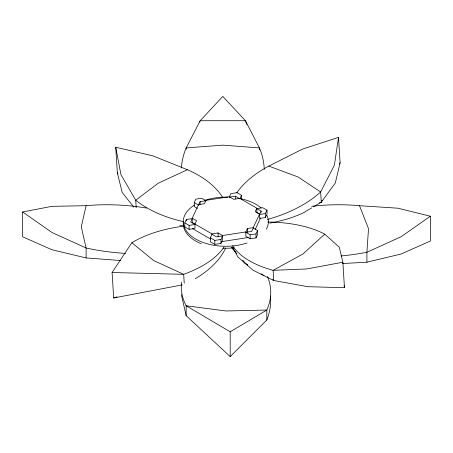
<?xml version="1.0" encoding="UTF-8"?>
<svg xmlns="http://www.w3.org/2000/svg" width="453" height="453" viewBox="0 0 453 453"><rect width="100%" height="100%" fill="white"/><g stroke="black" fill="none" stroke-linecap="round" stroke-linejoin="round"><path stroke-width="0.68" d="M236.704 192.95A101.529 61.189 -6.8 0 1 268.833 166.092L302.389 149.167L338.521 137.35L334.382 165.152L320.645 191.987L321.279 202.174L313.414 206.845M146.427 208.063A142.049 84.281 5.9 0 0 86.098 205.702L81.274 226.845L86.098 247.995L86.098 257.921L120.611 260.549M338.521 137.35L340.107 162.814L335.345 182.961L321.279 202.174L319.291 202.87M199.694 122.027L200.186 120.725L222.802 96.398L245.424 120.725L259.433 147.921A142.049 91.302 -1.7 0 1 264.269 169.382M184.801 222.893L186.376 219.507L192.248 218.595L190.673 221.987L194.971 224.467L189.099 225.379L184.801 222.893L184.801 226.868L189.099 229.348L194.971 228.437L194.971 224.071L196.545 220.679L192.248 218.199L198.539 204.637L204.411 203.731L205.985 200.339L229.241 196.744L233.708 199.32L239.818 198.38L256.84 208.204L256.84 212.576L259.529 214.127M197.463 208.386L194.241 206.523L194.241 202.553L195.815 199.161L201.687 198.255L205.985 200.736L205.985 200.339M194.241 202.553L198.539 205.033L200.113 201.642L205.985 200.736M211.993 233.901L218.103 232.955L222.57 235.537L222.57 239.903L220.934 243.431L214.83 244.377L210.356 241.794L210.356 237.819L211.993 233.901L194.971 224.071M241.455 195.249L239.818 198.776L235.345 196.194L229.241 197.14L230.877 193.612L236.981 192.667L241.455 195.249L241.455 199.218M220.934 243.431L220.934 239.456L222.57 235.934L216.466 236.879L211.993 234.297M253.272 227.638L253.272 228.035L257.57 230.52L257.57 234.49L255.996 237.882L250.124 238.788L245.826 236.307L245.826 231.936L247.4 228.55L253.272 227.638L259.563 214.076L255.266 211.596L256.84 208.204M253.272 228.035L251.698 231.426L245.826 232.332L250.124 234.818L255.996 233.907L257.57 230.52M261.138 211.087L259.563 214.473L265.441 213.567L267.01 210.175L262.712 207.695L256.84 208.601L261.138 211.087L261.138 212.406M255.237 229.36L260.549 217.916M259.563 214.076L259.563 218.448L265.441 217.536L267.01 214.15L267.01 210.175M321.279 202.174L322.191 200.266M339.495 164.082L340.107 162.814M182.355 284.875L113.675 297.972L112.095 272.508L131.857 242.734A103.884 52.741 1.5 0 1 184.048 226.109M181.347 294.552L186.172 315.701L230.198 356.602L266.828 319.971A150.673 86.993 0 0 0 270.503 296.002M232.689 247.327L237.927 256.97L252.967 270.198L273.754 280.52L307.864 286.698L344.45 287.695L342.87 262.23L339.28 247.247L324.756 234.144L303.04 253.912L273.119 270.333A109.456 52.678 -5.9 0 1 232.627 245.775M342.434 263.555L366.902 262.191L401.041 254.031L430.35 241.041L430.35 216.223L401.115 236.732L366.902 252.264A151.166 84.094 -5.3 0 1 341.086 255.945M311.658 207.887L303.04 213.012A101.223 57.106 -0.2 0 1 269.767 223.136M230.198 356.602L230.198 331.783L266.828 310.045A151.166 77.497 -1.6 0 0 267.463 276.46M222.876 197.729A101.529 61.421 -0.6 0 0 187.389 169.722L158.154 183.267L135.736 200.22L136.2 207.689M113.675 297.972L117.004 296.845M86.098 257.921L51.959 249.762L22.65 236.777L22.65 211.959L51.885 206.341L86.098 205.702M342.87 262.23L306.721 268.952L273.119 270.333L273.754 280.52L272.74 279.648M222.57 235.537L245.826 231.936M210.356 237.819L214.83 240.401L220.934 239.456M221.993 241.579L248.244 237.519M112.095 272.508L183.686 274.32A109.456 52.899 -0.9 0 0 224.025 247.004M311.726 206.291A142.049 84.281 -5.9 0 1 359.512 205.702L397.898 208.204L430.35 216.223M133.794 207.14L122.197 192.457L117.327 172.735L115.742 147.265L152.842 155.826L187.389 169.722M268.833 166.092L298.142 177.032L320.645 191.987A101.529 58.431 -8.8 0 1 267.491 219.445M247.338 264.518L245.447 263.584L242.734 260.475M194.932 224.116L192.248 222.565L192.248 218.199M192.474 228.584L210.464 238.974M230.198 331.783L186.172 305.775A142.049 72.123 1.5 0 1 181.591 282.321M247.774 265.096L245.447 263.584L243.182 260.905M261.138 273.805L264.042 275.696M22.65 211.959L51.885 232.463L86.098 247.995A142.049 79.139 5.7 0 0 125.566 253.38M131.857 242.734L153.68 260.566L183.686 274.32L184.235 283.148M236.857 253.748L231.551 247.417M231.862 247.497L235.486 251.789M117.327 172.735L117.961 173.986M359.512 205.702L368.515 228.703L366.902 252.264L366.902 262.191M246.896 124.632L245.424 120.725L200.186 120.725L186.172 147.921A142.049 91.302 1.7 0 0 181.41 167.984M115.742 147.265L120.951 174.654L135.736 200.22A101.529 58.839 1.6 0 0 183.408 221.647M344.07 285.639L344.45 287.695M266.828 319.971L266.828 310.045L226.013 310.973L186.172 305.775L186.172 315.701M265.441 213.567L265.441 217.536M259.433 149.903L259.433 147.921L222.802 145.136L186.172 147.921L186.172 149.247M255.996 233.907L255.996 237.882M250.124 234.818L250.124 238.788M247.4 228.55L247.4 232.293M239.818 198.38L239.818 198.776M235.345 196.194L235.345 198.839M229.241 196.744L229.241 197.14M218.103 232.955L218.103 236.698M214.83 240.401L214.83 244.377M200.113 201.642L200.113 204.292M198.539 204.637L198.539 205.033M189.099 225.379L189.099 229.348M186.376 219.507L186.376 220.826M225.673 247.955A109.156 61.818 -4.6 0 1 195.277 278.737M183.89 225.911A101.223 53.613 -5.6 0 1 179.779 225.368M267.808 222.021A103.884 52.327 -8.4 0 1 324.756 234.144M266.919 215.345A42.554 24.57 0 0 1 266.353 229.178M247.089 242.978A42.554 24.57 0 0 1 192.621 237.078A42.554 24.57 0 0 1 194.445 205.096M204.535 200.424A42.554 24.57 0 0 1 227.887 197.163M241.058 198.765A42.554 24.57 0 0 1 261.205 208.057M234.127 247.785A42.554 24.57 0 0 1 223.04 248.204M201.194 243.731A42.554 24.57 0 0 1 183.386 221.766"/></g></svg>
